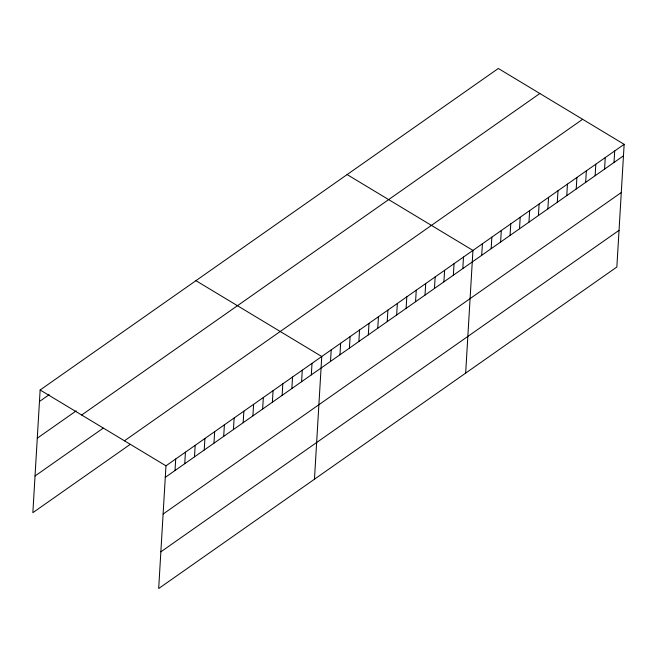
<?xml version="1.0" encoding="UTF-8"?>
<svg xmlns="http://www.w3.org/2000/svg" width="657" height="657" viewBox="0 0 657 657"><rect width="100%" height="100%" fill="white"/><g stroke="black" fill="none" stroke-linecap="round" stroke-linejoin="round"><path stroke-width="0.99" d="M624.15 144.318L165.966 465.829L158.682 588.524L616.857 267.013L624.15 144.318L498.318 68.476L40.143 389.987L32.85 512.682L130.217 444.362M175.025 470.519L175.706 458.997M184.757 463.686L185.438 452.164M194.497 456.853L195.178 445.331M204.228 450.02L204.918 438.506M213.968 443.188L214.65 431.674M223.7 436.355L224.39 424.841M233.44 429.522L234.122 418.008M243.172 422.697L243.862 411.175M252.912 415.865L253.594 404.342M262.644 409.032L263.334 397.51M272.384 402.199L273.066 390.677M282.124 395.366L282.806 383.844M291.856 388.533L292.537 377.011M301.596 381.701L302.277 370.178M311.328 374.868L312.018 363.346M314.465 479.208L321.749 356.521L195.917 280.67M330.512 361.407L331.202 349.885M339.965 354.772L340.655 343.258M349.417 348.144L350.099 336.622M358.87 341.509L359.551 329.995M368.314 334.881L369.004 323.359M377.767 328.245L378.448 316.731M387.219 321.618L387.901 310.096M396.664 314.99L397.354 303.468M406.116 308.355L406.798 296.833M415.569 301.727L416.251 290.205M425.013 295.092L425.703 283.578M434.466 288.464L435.148 276.942M443.918 281.828L444.6 270.314M453.363 275.201L454.053 263.679M462.815 268.565L463.497 257.051M465.657 373.11L472.95 250.416L347.118 174.573M481.712 255.31L482.402 243.788M491.165 248.675L491.847 237.152M500.618 242.047L501.299 230.525M510.062 235.411L510.752 223.897M519.515 228.784L520.196 217.262M528.967 222.148L529.649 210.634M538.42 215.521L539.101 203.999M547.864 208.885L548.554 197.371M557.317 202.257L557.998 190.735M566.769 195.622L567.451 184.108M576.214 188.994L576.903 177.472M585.666 182.367L586.348 170.845M595.119 175.731L595.8 164.209M604.563 169.104L605.253 157.581M614.016 162.468L614.697 150.954M39.453 401.509L49.193 394.676M37.277 438.194L76.22 410.863M81.665 415.019L539.84 93.508M35.026 475.997L103.182 428.167M124.444 440.806L582.628 119.295M165.285 477.352L623.468 155.84M163.108 514.037L621.284 192.526M160.858 551.839L619.042 230.328M40.143 389.987L165.966 465.829"/></g></svg>
